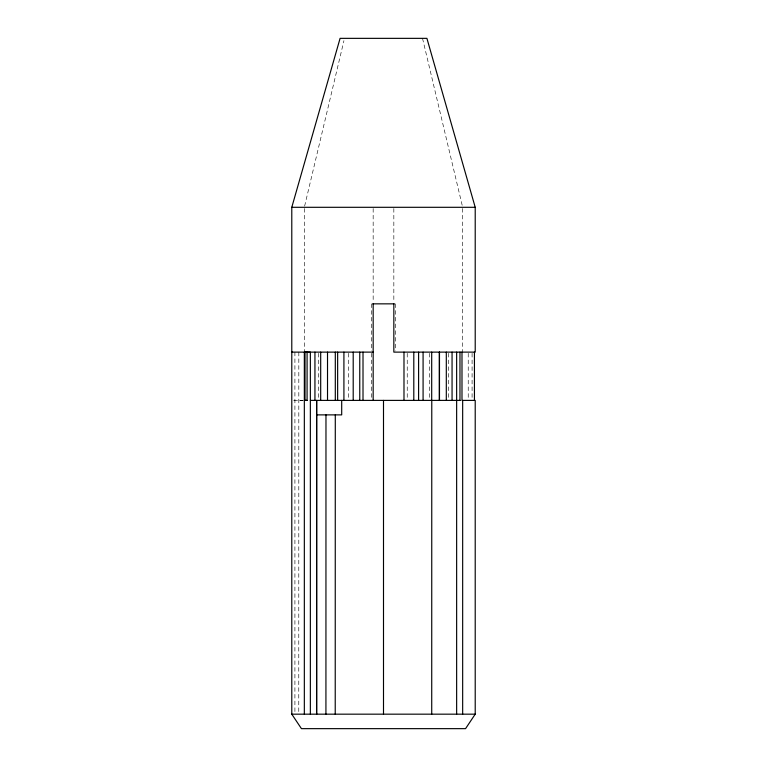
<?xml version="1.0" encoding="UTF-8"?>
<svg xmlns="http://www.w3.org/2000/svg" width="767" height="767" viewBox="0 0 767 767"><rect width="100%" height="100%" fill="white"/><g stroke="black" fill="none" stroke-linecap="round" stroke-linejoin="round"><path stroke-width="0.58" stroke-dasharray="3.83 2.88" d="M294.912 352.12L294.912 711.776M298.823 352.13L298.766 711.776M304.614 206.141L343.932 40.68M293.694 400.393L302.649 400.393M303.406 400.384L298.766 400.374L303.013 400.393M422.521 38.35L462.386 206.141M472.088 353.299L472.088 399.214M468.234 353.299L468.234 399.214M462.664 208.499L462.664 352.12M448.35 353.299L448.35 399.214M429.357 353.299L429.357 399.214M407.239 353.299L407.239 399.214M395.475 303.847L395.475 350.941M393.835 208.499L393.835 301.469M373.165 208.499L373.165 301.469M371.525 303.847L371.525 350.941M371.525 353.299L371.525 399.214M348.4 353.299L348.4 399.214M318.65 353.299L318.65 399.214M304.336 208.499L304.336 350.931"/><path stroke-width="1.15" d="M304.863 400.403L307.078 400.403L307.088 352.13L304.336 352.13L304.336 714.173M461.993 352.12L461.993 400.393L475.214 400.393L475.214 714.173L465.559 728.65L301.441 728.65L291.786 714.173L291.786 207.301L340.088 38.35L426.912 38.35L475.214 207.301L475.214 352.12L393.835 352.12L393.835 303.847M292.563 352.12L291.786 352.13L373.165 352.12M307.088 352.13L310.357 352.12L310.357 714.173M291.786 207.301L475.214 207.301M372.724 303.847L394.276 303.847M310.357 400.393L460.123 400.393M316.608 414.88L341.698 414.88L341.698 400.393M291.786 714.173L475.214 714.173M307.078 400.403L305.007 400.393L305.007 352.12M474.437 352.12L474.437 400.393M462.664 400.393L462.664 714.173M459.97 352.12L459.97 400.393M456.643 352.12L456.643 714.173M452.06 352.12L452.06 400.393M446.308 352.12L446.308 400.393M439.481 352.12L439.481 400.393M439.338 352.12L439.338 400.393M431.773 400.393L431.725 714.173M431.696 352.12L431.696 400.393M423.087 352.12L423.087 400.393M418.6 352.12L418.6 400.393M413.797 352.12L413.797 400.393M403.988 352.12L403.988 400.393M383.5 400.393L383.5 714.173M373.165 303.847L373.165 400.393M363.012 352.12L363.012 400.393M359.761 352.12L359.761 400.393M353.203 352.12L353.203 400.393M343.913 352.12L343.913 400.393M337.643 352.12L337.643 400.393M335.304 352.12L335.304 400.393M335.294 414.88L335.227 714.173M327.519 352.12L327.519 400.393M325.975 414.88L325.927 714.173M320.692 352.12L320.692 400.393M314.94 352.12L314.94 400.393M316.656 714.173L316.656 400.393L316.608 714.173"/></g></svg>
